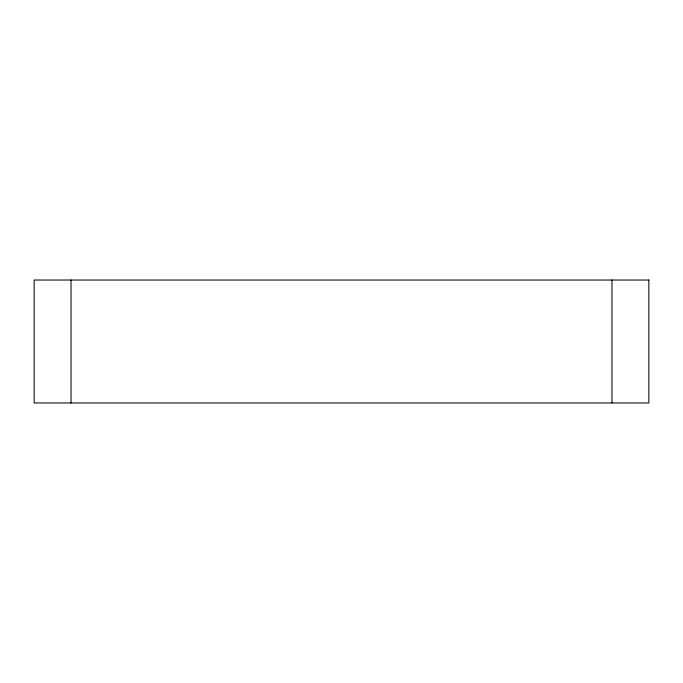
<?xml version="1.0" encoding="UTF-8"?>
<svg xmlns="http://www.w3.org/2000/svg" width="683" height="683" viewBox="0 0 683 683"><rect width="100%" height="100%" fill="white"/><g stroke="black" fill="none" stroke-linecap="round" stroke-linejoin="round"><path stroke-width="1.02" d="M611.968 280.03L611.968 402.97M71.032 280.03L71.032 402.97M648.85 280.03L34.15 280.03L34.15 402.97L648.85 402.97L648.85 280.03"/></g></svg>
